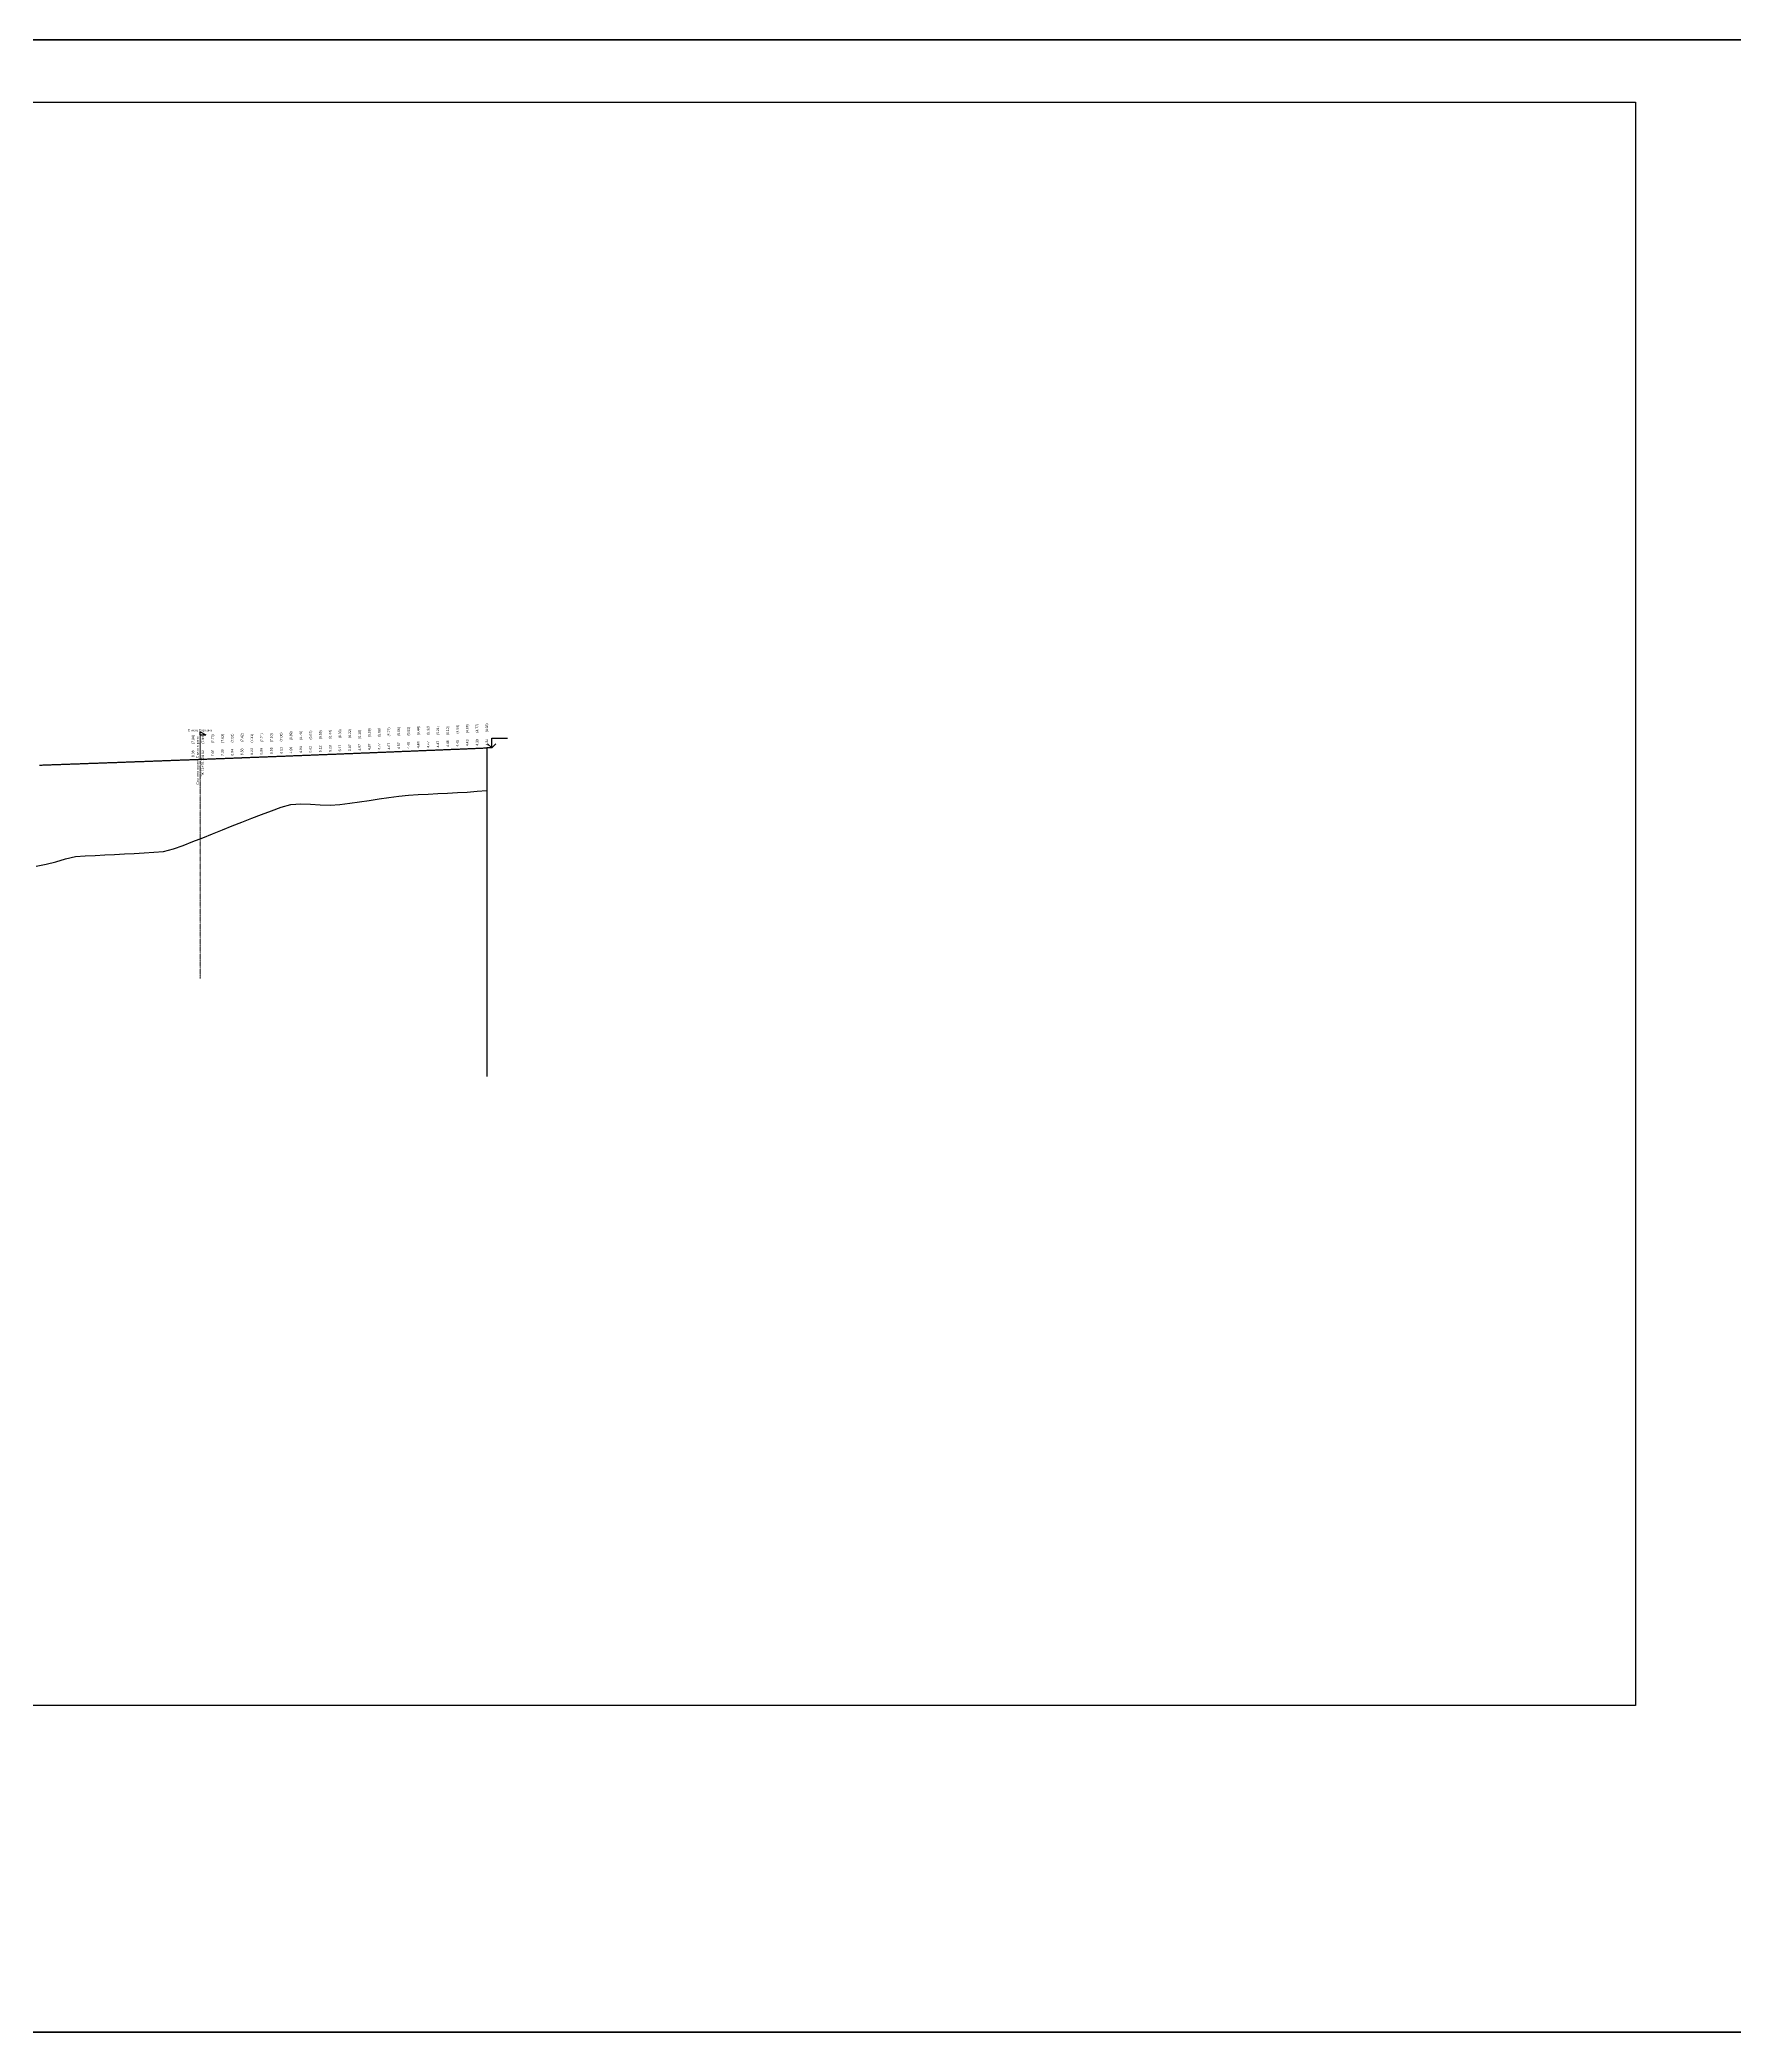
# Model space of a CAD drawing. Header units: millimetres. Extents: x 1864 to 10174863, y -4887456 to 5366151.
# Drawn here: x 6823204 to 6996180, y -105940 to 97511 of the extents above; entities that cross this region are included whole.
import ezdxf
from ezdxf import colors
from ezdxf.entities.mleader import LeaderData, LeaderLine
from ezdxf.enums import TextEntityAlignment as Align
from ezdxf.math import Vec2, Vec3

# ---------------------------------------------------------------- set-up
doc = ezdxf.new("R2018")
doc.units = ezdxf.units.MM
doc.linetypes.add('axis', pattern=[1.11, 0.75, -0.12, 0.12, -0.12])
for name, color, linetype, lineweight in [('1-Бетон', 106, 'Continuous', 35), ('1-Примечания', 4, 'Continuous', 25), ('1-Размеры', 1, 'Continuous', 25), ('1-Текст_3', 250, 'Continuous', 25), ('ИС_Выноска', 3, 'Continuous', 18)]:
    doc.layers.add(name, color=color, linetype=linetype, lineweight=lineweight)
for name, color, linetype in [('Коммуникации', 7, 'Continuous'), ('Красный профиль', 1, 'Continuous'), ('Рабочие отметки', 7, 'Continuous'), ('Рабочие отметки доп.', 7, 'Continuous'), ('Рассекаемые подобъекты', 7, 'Continuous'), ('Черный профиль', 3, 'Continuous')]:
    doc.layers.add(name, color=color, linetype=linetype)
doc.styles.add('0', font='isocpeur.ttf', dxfattribs={"width": 0.8, "oblique": 15})
doc.styles.get("Standard").update_dxf_attribs({"font": 'arial.ttf'})

# ---------------------------------------------------------------- blocks, each defined once
blk = doc.blocks.new('*U457')
at = {"layer": '1-Примечания', "linetype": 'Continuous'}
blk.add_line((0, 0), (-2.5, 0), dxfattribs=at)
for points in [[(2.1, 2.1), (0, 0), (-2.1, 2.1)], [(0, 0), (0, 5), (8, 5)]]:
    blk.add_lwpolyline(points, dxfattribs=at)
at = {"layer": '1-Текст_3', "lineweight": 30, "oblique": 15, "width": 0.8, "flags": 104}
blk.add_attdef('ПРИМЕЧАНИЕ', text='', height=3, dxfattribs=at).set_placement((4, 4.2), align=Align.TOP_CENTER)
blk.add_attdef('ВЫСОТА', text='', height=3, dxfattribs=at).set_placement((4.1, 7.2), align=Align.MIDDLE_CENTER)

msp = doc.modelspace()

# ---------------------------------------------------------------- linework, layer by layer
at = {"color": 1}
msp.add_lwpolyline([(6417088, 91146.6), (6986110.6, 91146.6), (6986110.6, -72566.7), (6417088, -72566.7)], close=True, dxfattribs=at)
at = {"layer": '1-Бетон', "color": 6}
msp.add_lwpolyline([(6402815.7, 97510.8), (7328166.6, 97510.8), (7328166.6, -105940.4), (6402815.7, -105940.4)], close=True, dxfattribs=at)
at = {"layer": 'Коммуникации', "linetype": 'Continuous'}
for p, q in [((6839555.5, 26545.4), (6839555.5, 26845.4)), ((6839555.5, 26845.4), (6840155.5, 26545.4)), ((6839555.5, 26545.4), (6840155.5, 26545.4))]:
    msp.add_line(p, q, dxfattribs=at)
at = {"layer": 'Коммуникации', "linetype": 'Continuous', "lineweight": 15}
msp.add_line((6839555.5, 26545.4), (6839555.5, 24045.4), dxfattribs=at)
at = {"layer": 'Красный профиль', "linetype": 'Continuous'}
msp.add_line((6868838.6, 25210), (6868838.6, -8355.7), dxfattribs=at)
at = {"layer": 'Красный профиль', "linetype": 'Continuous', "flags": 128}
msp.add_lwpolyline([(6823154.4, 23448.3), (6823254.4, 23451.8), (6823354.3, 23455.3), (6823454.3, 23458.8), (6823554.3, 23462.4), (6823654.2, 23465.9), (6823754.2, 23469.4), (6823838.6, 23472.4), (6823854.2, 23472.9), (6823954.1, 23476.5), (6824054.1, 23480), (6824154.1, 23483.5), (6824254, 23487.1), (6824354, 23490.6), (6824454, 23494.1), (6824553.9, 23497.7), (6824653.9, 23501.2), (6824753.9, 23504.8), (6824838.6, 23507.8), (6824853.8, 23508.3), (6824953.8, 23511.8), (6825053.8, 23515.4), (6825153.7, 23518.9), (6825253.7, 23522.5), (6825353.7, 23526), (6825453.6, 23529.6), (6825553.6, 23533.1), (6825653.5, 23536.7), (6825753.5, 23540.2), (6825838.6, 23543.3), (6825853.5, 23543.8), (6825953.4, 23547.4), (6826053.4, 23550.9), (6826153.4, 23554.5), (6826253.3, 23558), (6826353.3, 23561.6), (6826453.3, 23565.2), (6826553.2, 23568.7), (6826653.2, 23572.3), (6826753.2, 23575.9), (6826838.6, 23578.9), (6826853.1, 23579.5), (6826953.1, 23583), (6827053.1, 23586.6), (6827153, 23590.2), (6827253, 23593.8), (6827353, 23597.3), (6827452.9, 23600.9), (6827552.9, 23604.5), (6827652.9, 23608.1), (6827752.8, 23611.7), (6827838.6, 23614.8), (6827852.8, 23615.3), (6827952.8, 23618.9), (6828052.7, 23622.4), (6828152.7, 23626), (6828252.6, 23629.6), (6828352.6, 23633.2), (6828452.6, 23636.8), (6828552.5, 23640.4), (6828652.5, 23644), (6828752.5, 23647.6), (6828838.6, 23650.7), (6828852.4, 23651.2), (6828952.4, 23654.8), (6829052.4, 23658.4), (6829152.3, 23662), (6829252.3, 23665.6), (6829352.3, 23669.2), (6829452.2, 23672.9), (6829552.2, 23676.5), (6829652.2, 23680.1), (6829752.1, 23683.7), (6829838.6, 23686.8), (6829852.1, 23687.3), (6829952.1, 23690.9), (6830052, 23694.6), (6830152, 23698.2), (6830252, 23701.8), (6830351.9, 23705.4), (6830451.9, 23709), (6830551.8, 23712.7), (6830651.8, 23716.3), (6830751.8, 23719.9), (6830838.6, 23723.1), (6830851.7, 23723.6), (6830951.7, 23727.2), (6831051.7, 23730.8), (6831151.6, 23734.5), (6831251.6, 23738.1), (6831351.6, 23741.7), (6831451.5, 23745.4), (6831551.5, 23749), (6831651.5, 23752.7), (6831751.4, 23756.3), (6831838.6, 23759.5), (6831851.4, 23760), (6831951.4, 23763.6), (6832051.3, 23767.3), (6832151.3, 23770.9), (6832251.3, 23774.6), (6832351.2, 23778.2), (6832451.2, 23781.9), (6832551.2, 23785.5), (6832651.1, 23789.2), (6832751.1, 23792.8), (6832838.6, 23796), (6832851.1, 23796.5), (6832951, 23800.2), (6833051, 23803.8), (6833150.9, 23807.5), (6833250.9, 23811.2), (6833350.9, 23814.8), (6833450.8, 23818.5), (6833550.8, 23822.2), (6833650.8, 23825.8), (6833750.7, 23829.5), (6833838.6, 23832.7), (6833850.7, 23833.2), (6833950.7, 23836.9), (6834050.6, 23840.5), (6834150.6, 23844.2), (6834250.6, 23847.9), (6834350.5, 23851.6), (6834450.5, 23855.3), (6834550.5, 23859), (6834650.4, 23862.6), (6834750.4, 23866.3), (6834838.6, 23869.6), (6834850.4, 23870), (6834950.3, 23873.7), (6835050.3, 23877.4), (6835150.3, 23881.1), (6835250.2, 23884.8), (6835350.2, 23888.5), (6835450.1, 23892.2), (6835550.1, 23895.9), (6835650.1, 23899.6), (6835750, 23903.3), (6835838.6, 23906.6), (6835850, 23907), (6835950, 23910.7), (6836049.9, 23914.4), (6836149.9, 23918.1), (6836249.9, 23921.8), (6836349.8, 23925.5), (6836449.8, 23929.3), (6836549.8, 23933), (6836649.7, 23936.7), (6836749.7, 23940.4), (6836838.6, 23943.7), (6836849.7, 23944.1), (6836949.6, 23947.9), (6837049.6, 23951.6), (6837149.6, 23955.3), (6837249.5, 23959), (6837349.5, 23962.8), (6837449.5, 23966.5), (6837549.4, 23970.2), (6837649.4, 23973.9), (6837749.3, 23977.7), (6837838.6, 23981), (6837849.3, 23981.4), (6837949.3, 23985.1), (6838049.2, 23988.9), (6838149.2, 23992.6), (6838249.2, 23996.4), (6838349.1, 24000.1), (6838449.1, 24003.8), (6838549.1, 24007.6), (6838649, 24011.3), (6838749, 24015.1), (6838838.6, 24018.4), (6838849, 24018.8), (6838948.9, 24022.6), (6839048.9, 24026.3), (6839148.9, 24030.1), (6839248.8, 24033.8), (6839348.8, 24037.6), (6839448.8, 24041.4), (6839548.7, 24045.1), (6839648.7, 24048.9), (6839748.7, 24052.6), (6839838.6, 24056), (6839848.6, 24056.4), (6839948.6, 24060.2), (6840048.6, 24063.9), (6840148.5, 24067.7), (6840248.5, 24071.5), (6840348.4, 24075.2), (6840448.4, 24079), (6840548.4, 24082.8), (6840648.3, 24086.6), (6840748.3, 24090.3), (6840838.6, 24093.8), (6840848.3, 24094.1), (6840948.2, 24097.9), (6841048.2, 24101.7), (6841148.2, 24105.5), (6841248.1, 24109.2), (6841348.1, 24113), (6841448.1, 24116.8), (6841548, 24120.6), (6841648, 24124.4), (6841748, 24128.2), (6841838.6, 24131.6), (6841847.9, 24132), (6841947.9, 24135.8), (6842047.9, 24139.6), (6842147.8, 24143.4), (6842247.8, 24147.2), (6842347.8, 24151), (6842447.7, 24154.8), (6842547.7, 24158.6), (6842647.6, 24162.4), (6842747.6, 24166.2), (6842838.6, 24169.7), (6842847.6, 24170), (6842947.5, 24173.8), (6843047.5, 24177.6), (6843147.5, 24181.4), (6843247.4, 24185.2), (6843347.4, 24189.1), (6843447.4, 24192.9), (6843547.3, 24196.7), (6843647.3, 24200.5), (6843747.3, 24204.3), (6843838.6, 24207.8), (6843847.2, 24208.2), (6843947.2, 24212), (6844047.2, 24215.8), (6844147.1, 24219.6), (6844247.1, 24223.5), (6844347.1, 24227.3), (6844447, 24231.1), (6844547, 24235), (6844647, 24238.8), (6844746.9, 24242.6), (6844838.6, 24246.1), (6844846.9, 24246.5), (6844946.9, 24250.3), (6845046.8, 24254.1), (6845146.8, 24258), (6845246.7, 24261.8), (6845346.7, 24265.7), (6845446.7, 24269.5), (6845546.6, 24273.4), (6845646.6, 24277.2), (6845746.6, 24281.1), (6845838.6, 24284.6), (6845846.5, 24284.9), (6845946.5, 24288.8), (6846046.5, 24292.6), (6846146.4, 24296.5), (6846246.4, 24300.3), (6846346.4, 24304.2), (6846446.3, 24308.1), (6846546.3, 24311.9), (6846646.3, 24315.8), (6846746.2, 24319.7), (6846838.6, 24323.2), (6846846.2, 24323.5), (6846946.2, 24327.4), (6847046.1, 24331.3), (6847146.1, 24335.1), (6847246.1, 24339), (6847346, 24342.9), (6847446, 24346.8), (6847545.9, 24350.6), (6847645.9, 24354.5), (6847745.9, 24358.4), (6847838.6, 24362), (6847845.8, 24362.3), (6847945.8, 24366.2), (6848045.8, 24370), (6848145.7, 24373.9), (6848245.7, 24377.8), (6848345.7, 24381.7), (6848445.6, 24385.6), (6848545.6, 24389.5), (6848645.6, 24393.4), (6848745.5, 24397.3), (6848838.6, 24400.9), (6848845.5, 24401.2), (6848945.5, 24405.1), (6849045.4, 24409), (6849145.4, 24412.9), (6849245.4, 24416.8), (6849345.3, 24420.7), (6849445.3, 24424.6), (6849545.3, 24428.5), (6849645.2, 24432.4), (6849745.2, 24436.3), (6849838.6, 24440), (6849845.2, 24440.2), (6849945.1, 24444.1), (6850045.1, 24448), (6850145, 24451.9), (6850245, 24455.9), (6850345, 24459.8), (6850444.9, 24463.7), (6850544.9, 24467.6), (6850644.9, 24471.5), (6850744.8, 24475.5), (6850838.6, 24479.2), (6850844.8, 24479.4), (6850944.8, 24483.3), (6851044.7, 24487.3), (6851144.7, 24491.2), (6851244.7, 24495.1), (6851344.6, 24499), (6851444.6, 24503), (6851544.6, 24506.9), (6851644.5, 24510.9), (6851744.5, 24514.8), (6851838.6, 24518.5), (6851844.5, 24518.7), (6851944.4, 24522.7), (6852044.4, 24526.6), (6852144.4, 24530.6), (6852244.3, 24534.5), (6852344.3, 24538.5), (6852444.2, 24542.4), (6852544.2, 24546.4), (6852644.2, 24550.3), (6852744.1, 24554.3), (6852838.6, 24558), (6852844.1, 24558.2), (6852944.1, 24562.2), (6853044, 24566.1), (6853144, 24570.1), (6853244, 24574.1), (6853343.9, 24578), (6853443.9, 24582), (6853543.9, 24585.9), (6853643.8, 24589.9), (6853743.8, 24593.9), (6853838.6, 24597.6), (6853843.8, 24597.9), (6853943.7, 24601.8), (6854043.7, 24605.8), (6854143.7, 24609.8), (6854243.6, 24613.7), (6854343.6, 24617.7), (6854443.6, 24621.7), (6854543.5, 24625.7), (6854643.5, 24629.7), (6854743.4, 24633.6), (6854838.6, 24637.4), (6854843.4, 24637.6), (6854943.4, 24641.6), (6855043.3, 24645.6), (6855143.3, 24649.6), (6855243.3, 24653.6), (6855343.2, 24657.6), (6855443.2, 24661.6), (6855543.2, 24665.6), (6855643.1, 24669.6), (6855743.1, 24673.6), (6855838.6, 24677.4), (6855843.1, 24677.6), (6855943, 24681.6), (6856043, 24685.6), (6856143, 24689.6), (6856242.9, 24693.6), (6856342.9, 24697.6), (6856442.9, 24701.6), (6856542.8, 24705.6), (6856642.8, 24709.6), (6856742.8, 24713.6), (6856838.6, 24717.5), (6856842.7, 24717.6), (6856942.7, 24721.6), (6857042.7, 24725.7), (6857142.6, 24729.7), (6857242.6, 24733.7), (6857342.5, 24737.7), (6857442.5, 24741.7), (6857542.5, 24745.8), (6857642.4, 24749.8), (6857742.4, 24753.8), (6857838.6, 24757.7), (6857842.4, 24757.9), (6857942.3, 24761.9), (6858042.3, 24765.9), (6858142.3, 24769.9), (6858242.2, 24774), (6858342.2, 24778), (6858442.2, 24782.1), (6858542.1, 24786.1), (6858642.1, 24790.1), (6858742.1, 24794.2), (6858838.6, 24798.1), (6858842, 24798.2), (6858942, 24802.3), (6859042, 24806.3), (6859141.9, 24810.4), (6859241.9, 24814.4), (6859341.9, 24818.5), (6859441.8, 24822.5), (6859541.8, 24826.6), (6859641.7, 24830.6), (6859741.7, 24834.7), (6859838.6, 24838.6), (6859841.7, 24838.7), (6859941.6, 24842.8), (6860041.6, 24846.9), (6860141.6, 24850.9), (6860241.5, 24855), (6860341.5, 24859), (6860441.5, 24863.1), (6860541.4, 24867.2), (6860641.4, 24871.3), (6860741.4, 24875.3), (6860838.6, 24879.3), (6860841.3, 24879.4), (6860941.3, 24883.5), (6861041.3, 24887.5), (6861141.2, 24891.6), (6861241.2, 24895.7), (6861341.2, 24899.8), (6861441.1, 24903.9), (6861541.1, 24907.9), (6861641.1, 24912), (6861741, 24916.1), (6861838.6, 24920.1), (6861841, 24920.2), (6861941, 24924.3), (6862040.9, 24928.4), (6862140.9, 24932.5), (6862240.8, 24936.6), (6862340.8, 24940.7), (6862440.8, 24944.8), (6862540.7, 24948.9), (6862640.7, 24953), (6862740.7, 24957.1), (6862838.6, 24961.1), (6862840.6, 24961.2), (6862940.6, 24965.3), (6863040.6, 24969.4), (6863140.5, 24973.5), (6863240.5, 24977.6), (6863340.5, 24981.7), (6863440.4, 24985.8), (6863540.4, 24989.9), (6863640.4, 24994), (6863740.3, 24998.2), (6863838.6, 25002.2), (6863840.3, 25002.3), (6863940.3, 25006.4), (6864040.2, 25010.5), (6864140.2, 25014.6), (6864240.2, 25018.8), (6864340.1, 25022.9), (6864440.1, 25027), (6864540, 25031.1), (6864640, 25035.3), (6864740, 25039.4), (6864838.6, 25043.5), (6864839.9, 25043.5), (6864939.9, 25047.7), (6865039.9, 25051.8), (6865139.8, 25055.9), (6865239.8, 25060.1), (6865339.8, 25064.2), (6865439.7, 25068.3), (6865539.7, 25072.5), (6865639.7, 25076.6), (6865739.6, 25080.8), (6865838.6, 25084.9), (6865839.6, 25084.9), (6865939.6, 25089.1), (6866039.5, 25093.2), (6866139.5, 25097.4), (6866239.5, 25101.5), (6866339.4, 25105.7), (6866439.4, 25109.8), (6866539.4, 25114), (6866639.3, 25118.1), (6866739.3, 25122.3), (6866838.6, 25126.4), (6866839.2, 25126.5), (6866939.2, 25130.6), (6867039.2, 25134.8), (6867139.1, 25139), (6867239.1, 25143.1), (6867339.1, 25147.3), (6867439, 25151.5), (6867539, 25155.6), (6867639, 25159.8), (6867738.9, 25164), (6867838.6, 25168.1), (6867838.9, 25168.2), (6867938.9, 25172.3), (6868038.8, 25176.5), (6868138.8, 25180.7), (6868238.8, 25184.9), (6868338.7, 25189.1), (6868438.7, 25193.2), (6868538.7, 25197.4), (6868638.6, 25201.6), (6868738.6, 25205.8), (6868838.6, 25210)], dxfattribs=at)
at = {"layer": 'Рассекаемые подобъекты', "color": 7, "linetype": 'axis', "lineweight": 15, "ltscale": 15}
msp.add_line((6839555.8, 23889.1), (6839555.8, 1644.3), dxfattribs=at)
at = {"layer": 'Черный профиль', "linetype": 'Continuous', "flags": 128}
msp.add_lwpolyline([(6822838.6, 13133.1), (6823838.6, 13338.9), (6824838.6, 13582.8), (6825838.6, 13863.2), (6826838.6, 14103.1), (6827838.6, 14168.5), (6828838.6, 14230.7), (6829838.6, 14289.9), (6830838.6, 14336.1), (6831838.6, 14382.2), (6832838.6, 14432.1), (6833838.6, 14487.4), (6834838.6, 14542.8), (6835838.6, 14617.4), (6836838.6, 14902.1), (6837838.6, 15240.5), (6838838.6, 15638.9), (6839838.6, 16037.2), (6840838.6, 16435.3), (6841838.6, 16833.3), (6842838.6, 17231.2), (6843838.6, 17628.9), (6844838.6, 18016.1), (6845838.6, 18396.9), (6846838.6, 18777.6), (6847838.6, 19153.2), (6848838.6, 19412.1), (6849838.6, 19503.1), (6850838.6, 19452.1), (6851838.6, 19400.8), (6852838.6, 19354.6), (6853838.6, 19429.9), (6854838.6, 19569.7), (6855838.6, 19709.2), (6856838.6, 19848.5), (6857838.6, 19987.4), (6858838.6, 20126), (6859838.6, 20264.3), (6860838.6, 20388.2), (6861838.6, 20437.8), (6862838.6, 20487.4), (6863838.6, 20537), (6864838.6, 20586.5), (6865838.6, 20636.1), (6866838.6, 20695), (6867838.6, 20781.7), (6868838.6, 20870.4), (6868838.6, 20870.4)], dxfattribs=at)

# ---------------------------------------------------------------- block references
at = {"layer": '1-Размеры', "transparency": 33554687}
ref = msp.add_blockref('*U457', (6869338.6, 25210), dxfattribs=dict(at, xscale=200, yscale=200, zscale=200, rotation=0.0002819284350356194))
lines = msp.add_mtext('\\W0.8000;25.21', dxfattribs={"layer": '1-Текст_3', "insert": (6870163.9, 26643.5), "char_height": 2.5, "attachment_point": 1, "rotation": 0.000282, "bg_fill": 3, "box_fill_scale": 1, "bg_fill_color": 256, "bg_fill_transparency": 0})
ref.add_attrib('ВЫСОТА', '', (6870163.9, 26643.5)).embed_mtext(lines)
lines = msp.add_mtext('\\W0.8000;', dxfattribs={"layer": '1-Текст_3', "insert": (6870138.6, 26060), "char_height": 2.5, "attachment_point": 1, "rotation": 0.000282, "bg_fill": 3, "box_fill_scale": 1, "bg_fill_color": 256, "bg_fill_transparency": 0})
ref.add_attrib('ПРИМЕЧАНИЕ', '', (6870138.6, 26060)).embed_mtext(lines)

# ---------------------------------------------------------------- texts
at = {"layer": 'Коммуникации', "linetype": 'Continuous', "lineweight": 15}
msp.add_text('Сартана справа Съезд вправо', height=250, rotation=90.000002, dxfattribs=at).set_placement((6839430.5, 26420.4), align=Align.RIGHT)
msp.add_text('ПК 71+70.72', height=250, rotation=90.000002, dxfattribs=at).set_placement((6839680.5, 24274.5), align=Align.TOP_RIGHT)
at = {"layer": 'Рабочие отметки', "linetype": 'Continuous'}
for s, p in [('8.38', (6838838.6, 24268.4)), ('8.02', (6839838.6, 24306)), ('7.66', (6840838.6, 24343.8)), ('7.30', (6841838.6, 24381.6)), ('6.94', (6842838.6, 24419.7)), ('6.58', (6843838.6, 24457.8)), ('6.23', (6844838.6, 24496.1)), ('5.89', (6845838.6, 24534.6)), ('5.55', (6846838.6, 24573.2)), ('5.21', (6847838.6, 24612)), ('4.99', (6848838.6, 24650.9)), ('4.94', (6849838.6, 24690)), ('5.03', (6850838.6, 24729.2)), ('5.12', (6851838.6, 24768.5)), ('5.20', (6852838.6, 24808)), ('5.17', (6853838.6, 24847.6)), ('5.07', (6854838.6, 24887.4)), ('4.97', (6855838.6, 24927.4)), ('4.87', (6856838.6, 24967.5)), ('4.77', (6857838.6, 25007.7)), ('4.67', (6858838.6, 25048.1)), ('4.57', (6859838.6, 25088.6)), ('4.49', (6860838.6, 25129.3)), ('4.48', (6861838.6, 25170.1)), ('4.47', (6862838.6, 25211.1)), ('4.47', (6863838.6, 25252.2)), ('4.46', (6864838.6, 25293.5)), ('4.45', (6865838.6, 25334.9)), ('4.43', (6866838.6, 25376.4)), ('4.39', (6867838.6, 25418.1)), ('4.34', (6868838.6, 25460))]:
    msp.add_text(s, height=250, rotation=90.000002, dxfattribs=at).set_placement(p, align=Align.MIDDLE_LEFT)
at = {"layer": 'Рабочие отметки доп.', "linetype": 'Continuous'}
for s, p in [('(7.94)', (6838838.6, 25601.8)), ('(7.84)', (6839838.6, 25639.4)), ('(7.73)', (6840838.6, 25677.1)), ('(7.63)', (6841838.6, 25715)), ('(7.52)', (6842838.6, 25753)), ('(7.42)', (6843838.6, 25791.2)), ('(7.31)', (6844838.6, 25746.1)), ('(7.21)', (6845838.6, 25784.6)), ('(7.10)', (6846838.6, 25781.6)), ('(7.00)', (6847838.6, 25862)), ('(6.89)', (6848838.6, 25984.2)), ('(6.78)', (6849838.6, 26023.3)), ('(6.67)', (6850838.6, 26062.5)), ('(6.55)', (6851838.6, 26101.8)), ('(6.44)', (6852838.6, 26141.3)), ('(6.33)', (6853838.6, 26181)), ('(6.22)', (6854838.6, 26220.8)), ('(6.10)', (6855838.6, 26135.7)), ('(5.99)', (6856838.6, 26300.8)), ('(5.88)', (6857838.6, 26341)), ('(5.77)', (6858838.6, 26381.4)), ('(5.66)', (6859838.6, 26421.9)), ('(5.55)', (6860838.6, 26462.6)), ('(5.44)', (6861838.6, 26503.4)), ('(5.32)', (6862838.6, 26544.4)), ('(5.21)', (6863838.6, 26502.2)), ('(5.10)', (6864838.6, 26501.8)), ('(4.99)', (6865838.6, 26668.2)), ('(4.88)', (6866838.6, 26709.8)), ('(4.77)', (6867838.6, 26751.5)), ('(4.66)', (6868838.6, 26793.3))]:
    msp.add_text(s, height=250, rotation=90.000002, dxfattribs=at).set_placement(p, align=Align.MIDDLE_LEFT)
at = {"layer": 'Рассекаемые подобъекты', "color": 7, "linetype": 'Continuous', "lineweight": 15}
msp.add_text('Съезд Сартана', height=250, dxfattribs=at).set_placement((6839555.8, 26889.1), align=Align.CENTER)

# ---------------------------------------------------------------- leaders
at = {"layer": 'ИС_Выноска', "ltscale": 0.5}
ml = msp.add_multileader_mtext('Standard', dxfattribs=at)
ml.set_content('\\A1;Асфальтобетон А16Вт по ГОСТ 58406.2-2020 на ПБВ60 по ГОСТ 52056-2003                                -50мм\\PАсфальтобетон А22 Нт по ГОСТ 58406.2-2020 на БНД 50/70 по ГОСТ 33133-2020                       -60мм\\PГидроизоляция                                    -5 мм\\PВыравнивающий слой                        -min 30 мм', color=256, style='0')
ml.set_leader_properties(color=256, linetype='ByLayer', lineweight=-1)
ml.build(insert=Vec2(0, 0))
ml.multileader.update_dxf_attribs({"text_left_attachment_type": 6, "text_right_attachment_type": 6, "dogleg_length": 0.36, "arrow_head_size": 450, "scale": 75})
ctx = ml.context
ctx.base_point, ctx.scale, ctx.char_height, ctx.arrow_head_size, ctx.landing_gap_size, ctx.plane_origin, ctx.plane_x_axis, ctx.plane_y_axis = Vec3(5775797.1, 51717.5, 5778.2), 75, 500, 450, 18, Vec3(5775217, 80742.9, 5778.2), Vec3(1, 0.00000002), Vec3(-0.00000002, 1)
ctx.left_attachment, ctx.right_attachment = 6, 6
notes = []
notes.append((ctx, [(0, (1, 1, 0), (5775725.1, 51717.5, 5778.2), (1, 0.00000002), 72, [(0, [(5775725.1, 41234.8, 5778.2)], 0, [])])]))
ctx.mtext.insert, ctx.mtext.text_direction, ctx.mtext.rotation, ctx.mtext.width, ctx.mtext.flow_direction = Vec3(5775815.1, 52367.5, 5778.2), Vec3(1, 0.00000002), 0.00000002, 15420.077, 5
for ctx, leaders in notes:
    for number, flags, end, landing, length, lines in leaders:
        leader = LeaderData()
        leader.index, (leader.has_last_leader_line, leader.has_dogleg_vector, leader.attachment_direction) = number, flags
        leader.last_leader_point, leader.dogleg_vector, leader.dogleg_length = Vec3(end), Vec3(landing), length
        for number, points, colour, breaks in lines:
            line = LeaderLine()
            line.index, line.vertices, line.color, line.breaks = number, Vec3.list(points), colors.encode_raw_color(colour), breaks
            leader.lines.append(line)
        ctx.leaders.append(leader)

doc.saveas('drawing.dxf')
